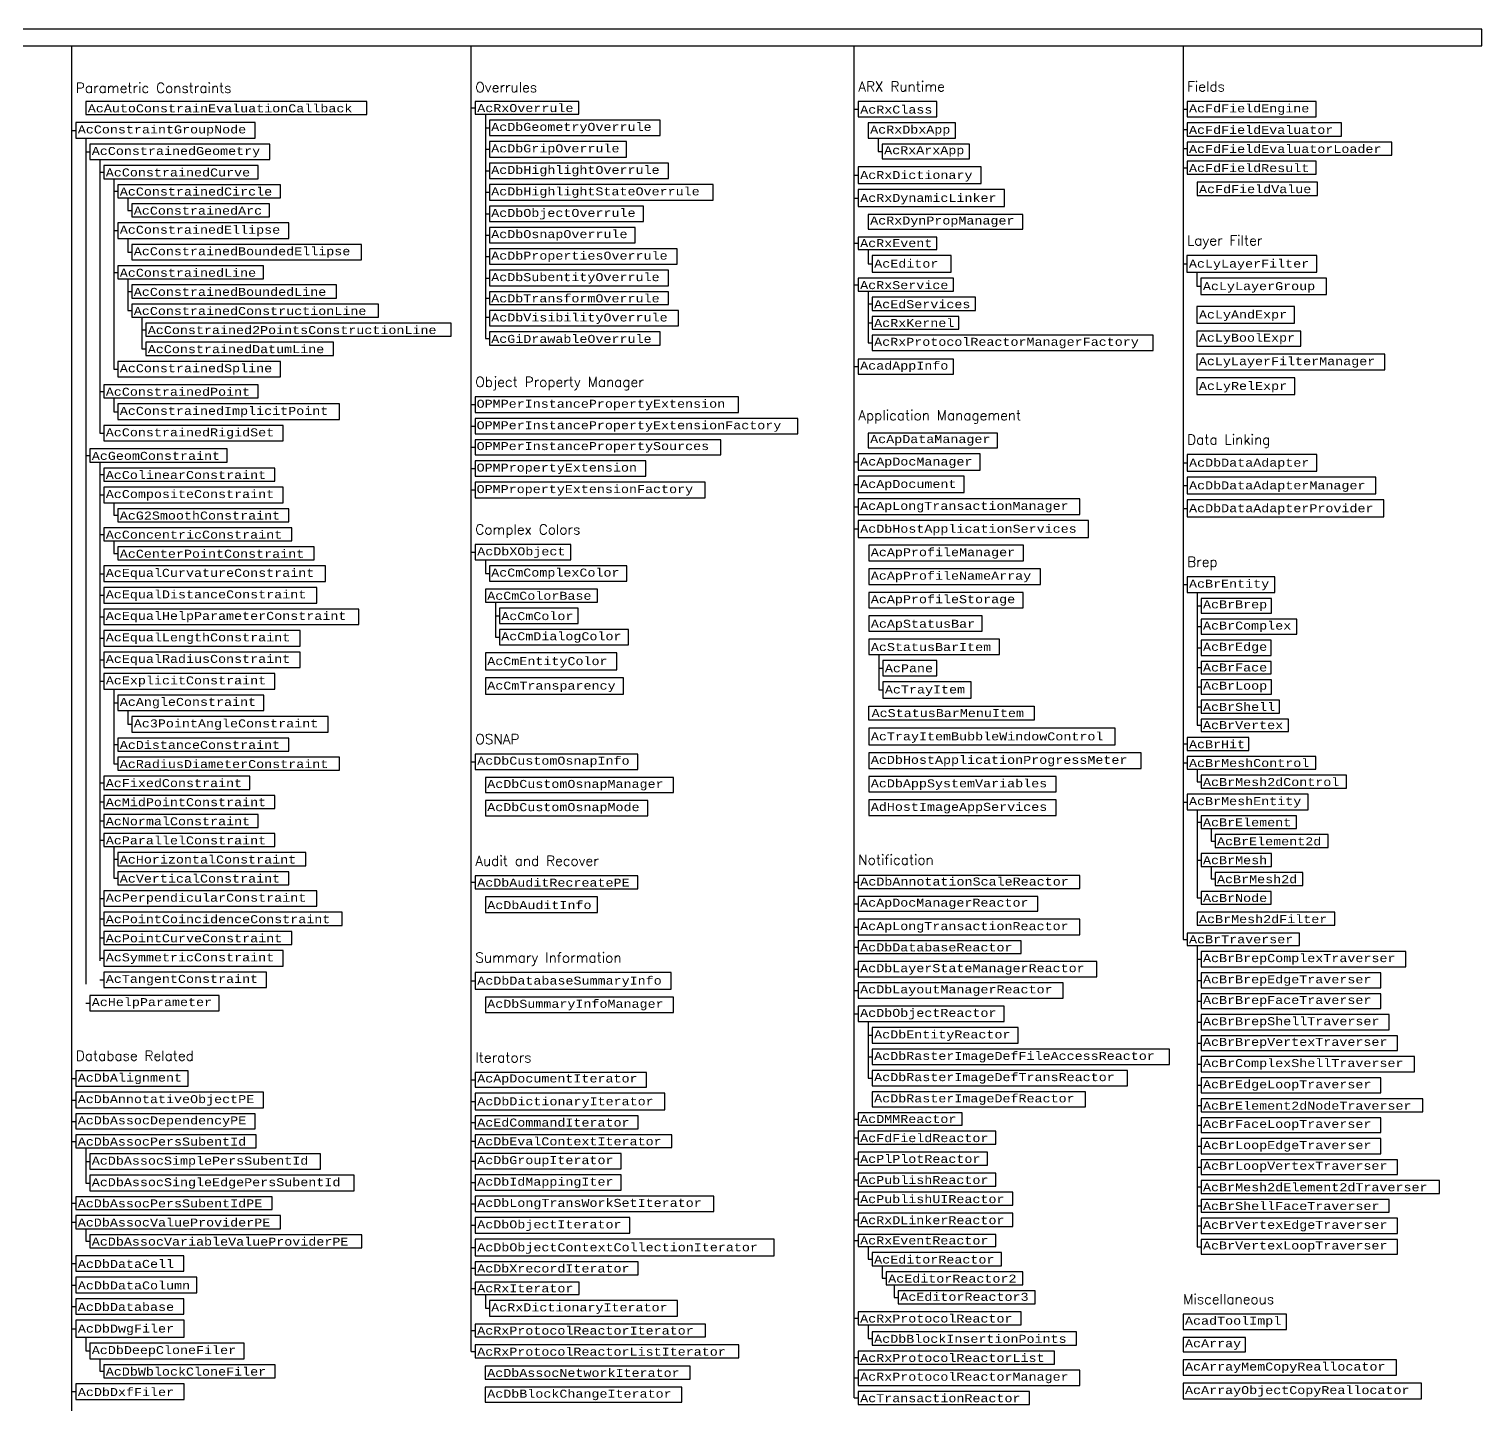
# Model space of a CAD drawing. Header units: inches. Extents: x 350 to 848, y -216 to 10.
# Drawn here: x 426.8 to 499.5, y -68.7 to 0.1 of the extents above; entities that cross this region are included whole.
import ezdxf

# ---------------------------------------------------------------- set-up
doc = ezdxf.new("R2010")
doc.units = ezdxf.units.IN
doc.header["$MEASUREMENT"] = 0
for name, color, linetype in [('ObjectARX 2009 Unmanaged classes', 7, 'Continuous'), ('ObjectARX 2010 Unmanaged classes', 7, 'Continuous'), ('ObjectARX 2010 Unmanaged classes w .NET Wrappers', 3, 'Continuous'), ('Unmanaged classes', 7, 'Continuous'), ('Unmanaged classes w .NET Wrappers', 3, 'Continuous')]:
    doc.layers.add(name, color=color, linetype=linetype)
doc.styles.add('Categories', font='romanc.shx', dxfattribs={"height": 0.5})
doc.styles.add('Unmanaged', font='COUR.TTF', dxfattribs={"height": 0.2})

msp = doc.modelspace()

# ---------------------------------------------------------------- linework, layer by layer
for p, q in [((428.968, -88.382), (428.968, -0.743)), ((448.934, -66.012), (448.934, -0.773)), ((468.078, -68.338), (468.078, -0.743)), ((484.517, -0.743), (484.517, -45.416)), ((448.935, -3.842), (449.135, -3.842)), ((449.635, -4.162), (449.635, -15.374)), ((468.078, -3.909), (468.278, -3.909)), ((484.517, -3.909), (484.717, -3.909)), ((428.968, -4.964), (429.168, -4.964)), ((449.635, -4.842), (449.835, -4.842)), ((484.517, -4.924), (484.717, -4.924)), ((429.668, -5.351), (429.668, -47.647)), ((469.278, -5.358), (469.278, -6.024)), ((429.668, -6.039), (429.868, -6.039)), ((430.368, -6.427), (430.368, -20.108)), ((449.635, -5.911), (449.835, -5.911)), ((469.278, -6.024), (469.478, -6.024)), ((484.517, -5.879), (484.717, -5.879)), ((430.368, -7.054), (430.568, -7.054)), ((449.635, -6.986), (449.835, -6.986)), ((468.078, -7.208), (468.278, -7.208)), ((484.517, -6.834), (484.717, -6.834)), ((431.068, -7.382), (431.068, -16.903)), ((431.068, -8.009), (431.268, -8.009)), ((431.768, -8.336), (431.768, -8.964)), ((449.635, -8.061), (449.835, -8.061)), ((468.078, -8.351), (468.278, -8.351)), ((431.768, -8.964), (431.968, -8.964)), ((449.635, -9.137), (449.835, -9.137)), ((431.068, -9.979), (431.268, -9.979)), ((431.768, -10.366), (431.768, -11.054)), ((449.635, -10.205), (449.835, -10.205)), ((468.078, -10.61), (468.278, -10.61)), ((431.768, -11.054), (431.968, -11.054)), ((449.635, -11.273), (449.835, -11.273)), ((468.778, -10.915), (468.778, -11.637)), ((431.068, -12.069), (431.268, -12.069)), ((468.778, -11.637), (468.978, -11.637)), ((484.509, -11.637), (484.709, -11.637)), ((485.209, -12.058), (485.209, -12.763)), ((431.768, -12.396), (431.768, -13.978)), ((431.768, -13.024), (431.968, -13.024)), ((449.635, -12.349), (449.835, -12.349)), ((468.078, -12.685), (468.278, -12.685)), ((468.778, -13.013), (468.778, -15.588)), ((485.209, -12.763), (485.409, -12.763)), ((449.635, -13.356), (449.835, -13.356)), ((468.778, -13.64), (468.978, -13.64)), ((431.768, -13.978), (431.968, -13.978)), ((432.468, -14.306), (432.468, -15.888)), ((449.635, -14.304), (449.835, -14.304)), ((432.468, -14.933), (432.668, -14.933)), ((468.778, -14.588), (468.978, -14.588)), ((432.468, -15.888), (432.668, -15.888)), ((449.635, -15.374), (449.835, -15.374)), ((468.778, -15.588), (468.978, -15.588)), ((431.068, -16.903), (431.268, -16.903)), ((468.078, -16.779), (468.278, -16.779)), ((430.368, -18.018), (430.568, -18.018)), ((431.068, -18.345), (431.068, -19.033)), ((448.935, -18.678), (449.135, -18.678)), ((431.068, -19.033), (431.268, -19.033)), ((430.368, -20.108), (430.568, -20.108)), ((448.935, -19.753), (449.135, -19.753)), ((448.935, -20.812), (449.135, -20.812)), ((429.668, -21.223), (429.868, -21.223)), ((430.368, -21.551), (430.368, -46.479)), ((468.078, -21.543), (468.278, -21.543)), ((484.517, -21.592), (484.717, -21.592)), ((430.368, -22.178), (430.568, -22.178)), ((448.935, -21.87), (449.135, -21.87)), ((430.368, -23.193), (430.568, -23.193)), ((448.935, -22.945), (449.135, -22.945)), ((468.078, -22.664), (468.278, -22.664)), ((484.517, -22.728), (484.717, -22.728)), ((431.068, -23.581), (431.068, -24.208)), ((468.078, -23.783), (468.278, -23.783)), ((484.517, -23.867), (484.717, -23.867)), ((431.068, -24.208), (431.268, -24.208)), ((430.368, -25.163), (430.568, -25.163)), ((468.078, -24.892), (468.278, -24.892)), ((431.068, -25.49), (431.068, -26.118)), ((431.068, -26.118), (431.268, -26.118)), ((431.068, -26.118), (431.268, -26.118)), ((448.935, -26.057), (449.135, -26.057)), ((449.635, -26.445), (449.635, -27.125)), ((430.368, -27.133), (430.568, -27.133)), ((449.635, -27.125), (449.835, -27.125)), ((430.368, -28.208), (430.568, -28.208)), ((484.517, -27.676), (484.717, -27.676)), ((485.217, -28.064), (485.217, -34.707)), ((450.135, -28.546), (450.135, -30.302)), ((485.217, -28.73), (485.417, -28.73)), ((430.368, -29.283), (430.568, -29.283)), ((450.135, -29.23), (450.335, -29.23)), ((485.217, -29.776), (485.417, -29.776)), ((430.368, -30.359), (430.568, -30.359)), ((450.135, -30.302), (450.335, -30.302)), ((469.311, -31.169), (469.311, -32.94)), ((485.217, -30.837), (485.417, -30.837)), ((430.368, -31.434), (430.568, -31.434)), ((469.311, -31.849), (469.511, -31.849)), ((485.217, -31.823), (485.417, -31.823)), ((430.368, -32.51), (430.568, -32.51)), ((431.068, -32.897), (431.068, -36.63)), ((469.311, -32.94), (469.511, -32.94)), ((485.217, -32.795), (485.417, -32.795)), ((431.068, -33.585), (431.268, -33.585)), ((431.768, -33.973), (431.768, -34.66)), ((485.217, -33.781), (485.417, -33.781)), ((431.768, -34.66), (431.968, -34.66)), ((485.217, -34.707), (485.417, -34.707)), ((431.068, -35.675), (431.268, -35.675)), ((484.517, -35.64), (484.717, -35.64)), ((431.068, -36.63), (431.268, -36.63)), ((448.935, -36.531), (449.135, -36.531)), ((484.517, -36.587), (484.717, -36.587)), ((485.217, -36.908), (485.217, -37.533)), ((430.368, -37.585), (430.568, -37.585)), ((485.217, -37.533), (485.417, -37.533)), ((430.368, -38.539), (430.568, -38.539)), ((484.517, -38.546), (484.717, -38.546)), ((485.217, -38.934), (485.217, -43.336)), ((430.368, -39.494), (430.568, -39.494)), ((485.217, -39.554), (485.417, -39.554)), ((485.917, -39.874), (485.917, -40.499)), ((430.368, -40.449), (430.568, -40.449)), ((485.917, -40.499), (486.117, -40.499)), ((431.068, -40.776), (431.068, -42.358)), ((431.068, -41.404), (431.268, -41.404)), ((485.217, -41.445), (485.417, -41.445)), ((485.917, -41.765), (485.917, -42.39)), ((431.068, -42.358), (431.268, -42.358)), ((448.935, -42.561), (449.135, -42.561)), ((468.078, -42.549), (468.278, -42.549)), ((485.917, -42.39), (486.117, -42.39)), ((430.368, -43.373), (430.568, -43.373)), ((485.217, -43.336), (485.417, -43.336)), ((468.078, -43.642), (468.278, -43.642)), ((430.368, -44.388), (430.568, -44.388)), ((468.078, -44.796), (468.278, -44.796)), ((430.368, -45.343), (430.568, -45.343)), ((484.517, -45.416), (484.717, -45.416)), ((485.217, -45.722), (485.217, -60.784)), ((430.368, -46.358), (430.568, -46.358)), ((468.078, -45.804), (468.278, -45.804)), ((485.217, -46.402), (485.417, -46.402)), ((468.078, -46.904), (468.278, -46.904)), ((430.368, -47.433), (430.568, -47.433)), ((448.935, -47.489), (449.135, -47.489)), ((485.217, -47.463), (485.417, -47.463)), ((429.668, -48.602), (429.868, -48.602)), ((468.078, -47.965), (468.278, -47.965)), ((485.217, -48.51), (485.417, -48.51)), ((468.078, -49.134), (468.278, -49.134)), ((468.778, -49.521), (468.778, -52.353)), ((485.217, -49.556), (485.417, -49.556)), ((468.778, -50.209), (468.978, -50.209)), ((485.217, -50.603), (485.417, -50.603)), ((468.778, -51.284), (468.978, -51.284)), ((485.217, -51.649), (485.417, -51.649)), ((428.968, -52.37), (429.168, -52.37)), ((448.935, -52.433), (449.135, -52.433)), ((468.778, -52.353), (468.978, -52.353)), ((485.217, -52.71), (485.417, -52.71)), ((428.968, -53.445), (429.168, -53.445)), ((448.935, -53.521), (449.135, -53.521)), ((485.217, -53.716), (485.417, -53.716)), ((468.078, -54.4), (468.278, -54.4)), ((468.078, -54.4), (468.278, -54.4)), ((468.078, -54.4), (468.278, -54.4)), ((428.968, -54.513), (429.168, -54.513)), ((448.935, -54.562), (449.135, -54.562)), ((485.217, -54.707), (485.417, -54.707)), ((428.968, -55.514), (429.168, -55.514)), ((429.668, -55.834), (429.668, -57.597)), ((448.935, -55.503), (449.135, -55.503)), ((468.078, -55.333), (468.278, -55.333)), ((485.217, -55.754), (485.417, -55.754)), ((429.668, -56.522), (429.868, -56.522)), ((448.935, -56.503), (449.135, -56.503)), ((468.078, -56.38), (468.278, -56.38)), ((485.217, -56.8), (485.417, -56.8)), ((429.668, -57.597), (429.868, -57.597)), ((448.935, -57.572), (449.135, -57.572)), ((468.078, -57.428), (468.278, -57.428)), ((485.217, -57.792), (485.417, -57.792)), ((428.968, -58.605), (429.168, -58.605)), ((448.935, -58.64), (449.135, -58.64)), ((468.078, -58.383), (468.278, -58.383)), ((485.217, -58.737), (485.417, -58.737)), ((428.968, -59.553), (429.168, -59.553)), ((468.078, -59.437), (468.278, -59.437)), ((429.668, -59.88), (429.668, -60.508)), ((448.935, -59.708), (449.135, -59.708)), ((485.217, -59.738), (485.417, -59.738)), ((429.668, -60.508), (429.868, -60.508)), ((448.935, -60.817), (449.135, -60.817)), ((468.078, -60.47), (468.278, -60.47)), ((468.778, -60.776), (468.778, -61.403)), ((485.217, -60.784), (485.417, -60.784)), ((428.968, -61.622), (429.168, -61.622)), ((468.778, -61.403), (468.978, -61.403)), ((469.478, -61.731), (469.478, -62.358)), ((448.935, -61.859), (449.135, -61.859)), ((469.478, -62.358), (469.678, -62.358)), ((428.968, -62.698), (429.168, -62.698)), ((448.935, -62.863), (449.135, -62.863)), ((449.635, -63.169), (449.635, -63.857)), ((470.078, -62.685), (470.078, -63.313)), ((428.968, -63.773), (429.168, -63.773)), ((449.635, -63.857), (449.835, -63.857)), ((470.078, -63.313), (470.278, -63.313)), ((468.078, -64.36), (468.278, -64.36)), ((428.968, -64.882), (429.168, -64.882)), ((429.668, -65.303), (429.668, -65.991)), ((448.935, -64.965), (449.135, -64.965)), ((468.778, -64.68), (468.778, -65.368)), ((429.668, -65.991), (429.868, -65.991)), ((448.935, -66.012), (449.135, -66.012)), ((468.778, -65.368), (468.978, -65.368)), ((430.368, -66.379), (430.368, -67.006)), ((468.078, -66.323), (468.278, -66.323)), ((430.368, -67.006), (430.568, -67.006)), ((468.078, -67.331), (468.278, -67.331)), ((428.968, -68.025), (429.168, -68.025)), ((468.078, -68.338), (468.278, -68.338))]:
    msp.add_line(p, q)
for points in [[(349.9, 0.1), (349.9, -0.743), (499.443, -0.743), (499.454, 0.1)], [(429.668, -3.521), (429.668, -4.176), (443.708, -4.176), (443.708, -3.521)], [(449.135, -3.522), (449.135, -4.162), (454.317, -4.162), (454.317, -3.522)], [(468.278, -3.521), (468.278, -4.297), (472.203, -4.297), (472.203, -3.521)], [(484.717, -3.521), (484.717, -4.297), (491.159, -4.297), (491.159, -3.521)], [(429.168, -4.576), (429.168, -5.351), (438.132, -5.351), (438.132, -4.576)], [(449.835, -4.462), (449.835, -5.223), (458.378, -5.223), (458.378, -4.462)], [(468.778, -4.597), (468.778, -5.358), (473.133, -5.358), (473.133, -4.597)], [(484.717, -4.597), (484.717, -5.251), (492.434, -5.251), (492.434, -4.597)], [(429.868, -5.651), (429.868, -6.427), (438.868, -6.427), (438.868, -5.651)], [(449.835, -5.523), (449.835, -6.298), (456.698, -6.298), (456.698, -5.523)], [(469.478, -5.658), (469.478, -6.39), (473.833, -6.39), (473.833, -5.658)], [(484.717, -5.551), (484.717, -6.206), (494.956, -6.206), (494.956, -5.551)], [(484.717, -6.506), (484.717, -7.161), (491.163, -7.161), (491.163, -6.506)], [(430.568, -6.727), (430.568, -7.382), (438.272, -7.382), (438.272, -6.727)], [(449.835, -6.598), (449.835, -7.374), (458.799, -7.374), (458.799, -6.598)], [(468.278, -6.787), (468.278, -7.629), (474.415, -7.629), (474.415, -6.787)], [(431.268, -7.682), (431.268, -8.336), (439.392, -8.336), (439.392, -7.682)], [(468.278, -7.929), (468.278, -8.772), (475.592, -8.772), (475.592, -7.929)], [(485.217, -7.561), (485.217, -8.216), (491.239, -8.216), (491.239, -7.561)], [(431.968, -8.636), (431.968, -9.291), (438.841, -9.291), (438.841, -8.636)], [(449.835, -8.749), (449.835, -9.525), (457.538, -9.525), (457.538, -8.749)], [(468.778, -9.172), (468.778, -9.904), (476.496, -9.904), (476.496, -9.172)], [(431.268, -9.591), (431.268, -10.366), (439.812, -10.366), (439.812, -9.591)], [(449.835, -9.825), (449.835, -10.586), (457.118, -10.586), (457.118, -9.825)], [(431.968, -10.666), (431.968, -11.442), (443.453, -11.442), (443.453, -10.666)], [(449.835, -10.886), (449.835, -11.661), (459.219, -11.661), (459.219, -10.886)], [(468.278, -10.304), (468.278, -10.915), (472.203, -10.915), (472.203, -10.304)], [(468.978, -11.215), (468.978, -12.058), (472.924, -12.058), (472.924, -11.215)], [(484.709, -11.216), (484.709, -12.058), (491.198, -12.058), (491.198, -11.216)], [(431.268, -11.742), (431.268, -12.396), (438.552, -12.396), (438.552, -11.742)], [(449.835, -11.961), (449.835, -12.736), (458.799, -12.736), (458.799, -11.961)], [(431.968, -12.696), (431.968, -13.351), (442.193, -13.351), (442.193, -12.696)], [(449.835, -13.036), (449.835, -13.677), (458.799, -13.677), (458.799, -13.036)], [(468.278, -12.358), (468.278, -13.013), (473.04, -13.013), (473.04, -12.358)], [(485.409, -12.358), (485.409, -13.167), (491.687, -13.167), (491.687, -12.358)], [(431.968, -13.651), (431.968, -14.306), (444.294, -14.306), (444.294, -13.651)], [(468.978, -13.313), (468.978, -13.967), (474.143, -13.967), (474.143, -13.313)], [(485.209, -13.767), (485.209, -14.602), (490.078, -14.602), (490.078, -13.767)], [(468.978, -14.267), (468.978, -14.908), (473.31, -14.908), (473.31, -14.267)], [(432.668, -14.606), (432.668, -15.261), (447.935, -15.261), (447.935, -14.606)], [(449.835, -15.046), (449.835, -15.701), (458.378, -15.701), (458.378, -15.046)], [(468.978, -15.208), (468.978, -15.969), (483.019, -15.969), (483.019, -15.208)], [(485.209, -15.002), (485.209, -15.763), (490.405, -15.763), (490.405, -15.002)], [(432.668, -15.561), (432.668, -16.215), (442.052, -16.215), (442.052, -15.561)], [(431.268, -16.515), (431.268, -17.291), (439.392, -17.291), (439.392, -16.515)], [(468.278, -16.399), (468.278, -17.16), (473.044, -17.16), (473.044, -16.399)], [(485.209, -16.163), (485.209, -16.939), (494.607, -16.939), (494.607, -16.163)], [(485.209, -17.339), (485.209, -18.174), (490.098, -18.174), (490.098, -17.339)], [(430.568, -17.691), (430.568, -18.345), (438.276, -18.345), (438.276, -17.691)], [(431.268, -18.645), (431.268, -19.421), (442.337, -19.421), (442.337, -18.645)], [(449.135, -18.29), (449.135, -19.066), (462.284, -19.066), (462.284, -18.29)], [(449.135, -19.366), (449.135, -20.141), (465.248, -20.141), (465.248, -19.366)], [(430.568, -19.721), (430.568, -20.496), (439.536, -20.496), (439.536, -19.721)], [(468.778, -20.101), (468.778, -20.833), (475.235, -20.833), (475.235, -20.101)], [(429.868, -20.896), (429.868, -21.551), (436.735, -21.551), (436.735, -20.896)], [(449.135, -20.441), (449.135, -21.182), (461.413, -21.182), (461.413, -20.441)], [(449.135, -21.482), (449.135, -22.258), (457.662, -22.258), (457.662, -21.482)], [(468.278, -21.133), (468.278, -21.954), (474.374, -21.954), (474.374, -21.133)], [(484.717, -21.174), (484.717, -22.01), (491.198, -22.01), (491.198, -21.174)], [(430.568, -21.851), (430.568, -22.505), (439.116, -22.505), (439.116, -21.851)], [(468.278, -22.254), (468.278, -23.075), (473.563, -23.075), (473.563, -22.254)], [(484.717, -22.31), (484.717, -23.145), (494.147, -23.145), (494.147, -22.31)], [(430.568, -22.805), (430.568, -23.581), (439.536, -23.581), (439.536, -22.805)], [(449.135, -22.558), (449.135, -23.333), (460.626, -23.333), (460.626, -22.558)], [(431.268, -23.881), (431.268, -24.536), (439.816, -24.536), (439.816, -23.881)], [(468.278, -23.395), (468.278, -24.171), (479.357, -24.171), (479.357, -23.395)], [(484.717, -23.445), (484.717, -24.288), (494.556, -24.288), (494.556, -23.445)], [(468.278, -24.471), (468.278, -25.314), (479.792, -25.314), (479.792, -24.471)], [(430.568, -24.836), (430.568, -25.49), (439.956, -25.49), (439.956, -24.836)], [(431.268, -25.79), (431.268, -26.445), (441.077, -26.445), (441.077, -25.79)], [(431.268, -25.79), (431.268, -26.445), (441.077, -26.445), (441.077, -25.79)], [(449.135, -25.669), (449.135, -26.445), (453.901, -26.445), (453.901, -25.669)], [(468.811, -25.712), (468.811, -26.488), (476.529, -26.488), (476.529, -25.712)], [(430.568, -26.745), (430.568, -27.52), (441.637, -27.52), (441.637, -26.745)], [(449.835, -26.745), (449.835, -27.506), (456.712, -27.506), (456.712, -26.745)], [(468.811, -26.888), (468.811, -27.663), (477.39, -27.663), (477.39, -26.888)], [(484.717, -27.288), (484.717, -28.064), (489.094, -28.064), (489.094, -27.288)], [(430.568, -27.82), (430.568, -28.596), (441.217, -28.596), (441.217, -27.82)], [(449.635, -27.906), (449.635, -28.546), (455.237, -28.546), (455.237, -27.906)], [(468.811, -28.063), (468.811, -28.838), (476.514, -28.838), (476.514, -28.063)], [(430.568, -28.896), (430.568, -29.671), (443.318, -29.671), (443.318, -28.896)], [(450.335, -28.846), (450.335, -29.614), (454.279, -29.614), (454.279, -28.846)], [(485.417, -28.364), (485.417, -29.096), (488.932, -29.096), (488.932, -28.364)], [(468.811, -29.238), (468.811, -30.004), (474.466, -30.004), (474.466, -29.238)], [(485.417, -29.396), (485.417, -30.157), (490.199, -30.157), (490.199, -29.396)], [(430.568, -29.971), (430.568, -30.746), (440.377, -30.746), (440.377, -29.971)], [(450.335, -29.914), (450.335, -30.689), (456.792, -30.689), (456.792, -29.914)], [(468.811, -30.404), (468.811, -31.169), (475.339, -31.169), (475.339, -30.404)], [(485.417, -30.457), (485.417, -31.218), (488.918, -31.218), (488.918, -30.457)], [(430.568, -31.046), (430.568, -31.822), (440.377, -31.822), (440.377, -31.046)], [(449.635, -31.089), (449.635, -31.932), (456.204, -31.932), (456.204, -31.089)], [(469.511, -31.469), (469.511, -32.23), (472.198, -32.23), (472.198, -31.469)], [(485.417, -31.518), (485.417, -32.129), (488.918, -32.129), (488.918, -31.518)], [(430.568, -32.122), (430.568, -32.897), (439.116, -32.897), (439.116, -32.122)], [(449.635, -32.332), (449.635, -33.151), (456.55, -33.151), (456.55, -32.332)], [(469.511, -32.53), (469.511, -33.351), (473.921, -33.351), (473.921, -32.53)], [(485.417, -32.429), (485.417, -33.161), (488.932, -33.161), (488.932, -32.429)], [(431.268, -33.197), (431.268, -33.973), (438.556, -33.973), (438.556, -33.197)], [(468.811, -34.451), (468.811, -33.751), (477.063, -33.751), (477.063, -34.451)], [(485.417, -33.461), (485.417, -34.101), (489.329, -34.101), (489.329, -33.461)], [(431.968, -34.273), (431.968, -35.048), (441.777, -35.048), (441.777, -34.273)], [(468.811, -34.851), (468.811, -35.694), (481.124, -35.694), (481.124, -34.851)], [(485.417, -34.401), (485.417, -35.012), (489.779, -35.012), (489.779, -34.401)], [(431.268, -35.348), (431.268, -36.003), (439.816, -36.003), (439.816, -35.348)], [(484.717, -35.312), (484.717, -35.967), (487.802, -35.967), (487.802, -35.312)], [(431.268, -36.303), (431.268, -36.957), (442.337, -36.957), (442.337, -36.303)], [(449.135, -36.151), (449.135, -36.912), (457.263, -36.912), (457.263, -36.151)], [(468.811, -36.094), (468.811, -36.869), (482.411, -36.869), (482.411, -36.094)], [(484.717, -36.267), (484.717, -36.908), (491.15, -36.908), (491.15, -36.267)], [(430.568, -37.257), (430.568, -37.912), (437.856, -37.912), (437.856, -37.257)], [(449.635, -37.312), (449.635, -38.073), (459.033, -38.073), (459.033, -37.312)], [(468.811, -37.269), (468.811, -38.045), (478.178, -38.045), (478.178, -37.269)], [(485.417, -37.208), (485.417, -37.858), (492.69, -37.858), (492.69, -37.208)], [(430.568, -38.212), (430.568, -38.867), (439.116, -38.867), (439.116, -38.212)], [(449.635, -38.473), (449.635, -39.234), (457.758, -39.234), (457.758, -38.473)], [(468.811, -38.445), (468.811, -39.22), (478.178, -39.22), (478.178, -38.445)], [(484.717, -38.158), (484.717, -38.934), (490.775, -38.934), (490.775, -38.158)], [(430.568, -39.167), (430.568, -39.822), (438.276, -39.822), (438.276, -39.167)], [(485.417, -39.234), (485.417, -39.874), (490.183, -39.874), (490.183, -39.234)], [(430.568, -40.122), (430.568, -40.776), (439.116, -40.776), (439.116, -40.122)], [(486.117, -40.174), (486.117, -40.824), (491.761, -40.824), (491.761, -40.174)], [(431.268, -41.076), (431.268, -41.731), (440.656, -41.731), (440.656, -41.076)], [(485.417, -41.124), (485.417, -41.765), (488.939, -41.765), (488.939, -41.124)], [(431.268, -42.031), (431.268, -42.686), (439.816, -42.686), (439.816, -42.031)], [(486.117, -42.065), (486.117, -42.715), (490.501, -42.715), (490.501, -42.065)], [(449.135, -42.234), (449.135, -42.888), (457.258, -42.888), (457.258, -42.234)], [(468.278, -42.221), (468.278, -42.876), (479.357, -42.876), (479.357, -42.221)], [(430.568, -42.986), (430.568, -43.761), (441.217, -43.761), (441.217, -42.986)], [(449.635, -43.288), (449.635, -44.071), (455.245, -44.071), (455.245, -43.288)], [(468.278, -43.276), (468.278, -44.008), (477.256, -44.008), (477.256, -43.276)], [(485.417, -43.015), (485.417, -43.656), (488.918, -43.656), (488.918, -43.015)], [(430.568, -44.061), (430.568, -44.716), (442.477, -44.716), (442.477, -44.061)], [(485.217, -44.056), (485.217, -44.71), (492.094, -44.71), (492.094, -44.056)], [(430.568, -45.016), (430.568, -45.67), (439.956, -45.67), (439.956, -45.016)], [(468.278, -44.408), (468.278, -45.184), (479.357, -45.184), (479.357, -44.408)], [(468.278, -45.484), (468.278, -46.124), (476.416, -46.124), (476.416, -45.484)], [(484.717, -45.11), (484.717, -45.722), (490.334, -45.722), (490.334, -45.11)], [(430.568, -45.97), (430.568, -46.746), (439.536, -46.746), (439.536, -45.97)], [(485.417, -46.022), (485.417, -46.783), (495.656, -46.783), (495.656, -46.022)], [(430.568, -47.046), (430.568, -47.821), (438.696, -47.821), (438.696, -47.046)], [(449.135, -47.071), (449.135, -47.906), (458.931, -47.906), (458.931, -47.071)], [(468.278, -46.524), (468.278, -47.285), (480.197, -47.285), (480.197, -46.524)], [(485.417, -47.083), (485.417, -47.844), (494.395, -47.844), (494.395, -47.083)], [(468.278, -47.585), (468.278, -48.346), (478.517, -48.346), (478.517, -47.585)], [(429.868, -48.221), (429.868, -48.982), (436.326, -48.982), (436.326, -48.221)], [(449.635, -48.306), (449.635, -49.067), (459.033, -49.067), (459.033, -48.306)], [(485.417, -48.144), (485.417, -48.876), (494.395, -48.876), (494.395, -48.144)], [(468.278, -48.746), (468.278, -49.521), (475.575, -49.521), (475.575, -48.746)], [(485.417, -49.176), (485.417, -49.937), (494.815, -49.937), (494.815, -49.176)], [(468.978, -49.821), (468.978, -50.597), (476.275, -50.597), (476.275, -49.821)], [(485.417, -50.237), (485.417, -50.969), (495.235, -50.969), (495.235, -50.237)], [(468.978, -50.897), (468.978, -51.672), (483.838, -51.672), (483.838, -50.897)], [(485.417, -51.269), (485.417, -52.03), (496.076, -52.03), (496.076, -51.269)], [(429.168, -51.982), (429.168, -52.758), (434.775, -52.758), (434.775, -51.982)], [(449.135, -52.067), (449.135, -52.799), (457.693, -52.799), (457.693, -52.067)], [(468.978, -51.972), (468.978, -52.733), (481.738, -52.733), (481.738, -51.972)], [(485.417, -52.33), (485.417, -53.091), (494.395, -53.091), (494.395, -52.33)], [(429.168, -53.058), (429.168, -53.833), (438.552, -53.833), (438.552, -53.058)], [(449.135, -53.099), (449.135, -53.942), (458.615, -53.942), (458.615, -53.099)], [(468.978, -53.033), (468.978, -53.794), (479.637, -53.794), (479.637, -53.033)], [(485.417, -53.391), (485.417, -54.041), (496.496, -54.041), (496.496, -53.391)], [(429.168, -54.133), (429.168, -54.894), (438.132, -54.894), (438.132, -54.133)], [(449.135, -54.242), (449.135, -54.882), (457.273, -54.882), (457.273, -54.242)], [(468.278, -54.094), (468.278, -54.705), (473.474, -54.705), (473.474, -54.094)], [(485.417, -54.341), (485.417, -55.073), (494.395, -55.073), (494.395, -54.341)], [(429.168, -55.194), (429.168, -55.834), (438.175, -55.834), (438.175, -55.194)], [(449.135, -55.183), (449.135, -55.823), (458.954, -55.823), (458.954, -55.183)], [(468.278, -55.005), (468.278, -55.66), (475.155, -55.66), (475.155, -55.005)], [(485.417, -55.373), (485.417, -56.134), (494.395, -56.134), (494.395, -55.373)], [(429.868, -56.134), (429.868, -56.91), (441.396, -56.91), (441.396, -56.134)], [(449.135, -56.123), (449.135, -56.884), (456.433, -56.884), (456.433, -56.123)], [(468.278, -56.06), (468.278, -56.7), (474.735, -56.7), (474.735, -56.06)], [(485.417, -56.434), (485.417, -57.166), (495.235, -57.166), (495.235, -56.434)], [(429.868, -57.21), (429.868, -57.985), (443.076, -57.985), (443.076, -57.21)], [(449.135, -57.184), (449.135, -57.959), (456.433, -57.959), (456.433, -57.184)], [(468.278, -57.1), (468.278, -57.755), (475.155, -57.755), (475.155, -57.1)], [(468.278, -58.055), (468.278, -58.71), (475.996, -58.71), (475.996, -58.055)], [(485.417, -57.466), (485.417, -58.117), (497.336, -58.117), (497.336, -57.466)], [(429.168, -58.285), (429.168, -58.925), (438.973, -58.925), (438.973, -58.285)], [(449.135, -58.259), (449.135, -59.02), (461.054, -59.02), (461.054, -58.259)], [(485.417, -58.417), (485.417, -59.057), (494.815, -59.057), (494.815, -58.417)], [(429.168, -59.225), (429.168, -59.88), (439.393, -59.88), (439.393, -59.225)], [(449.135, -59.32), (449.135, -60.096), (456.853, -60.096), (456.853, -59.32)], [(468.278, -59.11), (468.278, -59.765), (475.996, -59.765), (475.996, -59.11)], [(485.417, -59.357), (485.417, -60.118), (495.235, -60.118), (495.235, -59.357)], [(429.868, -60.18), (429.868, -60.835), (443.454, -60.835), (443.454, -60.18)], [(468.278, -60.165), (468.278, -60.776), (475.155, -60.776), (475.155, -60.165)], [(449.135, -60.396), (449.135, -61.238), (464.065, -61.238), (464.065, -60.396)], [(485.417, -60.418), (485.417, -61.15), (495.235, -61.15), (495.235, -60.418)], [(429.168, -61.235), (429.168, -62.01), (434.562, -62.01), (434.562, -61.235)], [(449.135, -61.538), (449.135, -62.179), (457.273, -62.179), (457.273, -61.538)], [(468.978, -61.076), (468.978, -61.731), (475.435, -61.731), (475.435, -61.076)], [(429.168, -62.31), (429.168, -63.085), (435.218, -63.085), (435.218, -62.31)], [(469.678, -62.031), (469.678, -62.685), (476.51, -62.685), (476.51, -62.031)], [(449.135, -62.558), (449.135, -63.169), (454.332, -63.169), (454.332, -62.558)], [(470.278, -62.985), (470.278, -63.64), (477.125, -63.64), (477.125, -62.985)], [(429.168, -63.385), (429.168, -64.16), (434.567, -64.16), (434.567, -63.385)], [(449.835, -63.469), (449.835, -64.244), (459.233, -64.244), (459.233, -63.469)], [(429.168, -64.46), (429.168, -65.303), (434.574, -65.303), (434.574, -64.46)], [(468.278, -64.04), (468.278, -64.68), (476.416, -64.68), (476.416, -64.04)], [(484.517, -64.15), (484.517, -64.911), (489.69, -64.911), (489.69, -64.15)], [(449.135, -64.644), (449.135, -65.285), (460.634, -65.285), (460.634, -64.644)], [(468.978, -65.041), (468.978, -65.695), (479.185, -65.695), (479.185, -65.041)], [(484.517, -65.311), (484.517, -66.043), (487.634, -66.043), (487.634, -65.311)], [(429.868, -65.603), (429.868, -66.379), (437.586, -66.379), (437.586, -65.603)], [(449.135, -65.685), (449.135, -66.339), (462.315, -66.339), (462.315, -65.685)], [(468.278, -65.995), (468.278, -66.65), (478.086, -66.65), (478.086, -65.995)], [(430.568, -66.679), (430.568, -67.333), (439.127, -67.333), (439.127, -66.679)], [(449.634, -66.759), (449.634, -67.399), (459.873, -67.399), (459.873, -66.759)], [(484.517, -66.443), (484.517, -67.204), (495.176, -67.204), (495.176, -66.443)], [(468.278, -66.95), (468.278, -67.711), (479.357, -67.711), (479.357, -66.95)], [(429.168, -67.633), (429.168, -68.416), (434.574, -68.416), (434.574, -67.633)], [(449.634, -67.799), (449.634, -68.56), (459.453, -68.56), (459.453, -67.799)], [(468.278, -68.011), (468.278, -68.666), (476.836, -68.666), (476.836, -68.011)], [(484.517, -67.604), (484.517, -68.38), (496.436, -68.38), (496.436, -67.604)]]:
    msp.add_lwpolyline(points, close=True)
at = {"color": 2}
for points in [[(449.835, -7.674), (449.835, -8.449), (461.016, -8.449), (461.016, -7.674)], [(449.835, -13.977), (449.835, -14.746), (459.292, -14.746), (459.292, -13.977)]]:
    msp.add_lwpolyline(points, close=True, dxfattribs=at)

# ---------------------------------------------------------------- texts
at = {"color": 1, "char_height": 0.5, "attachment_point": 1, "style": 'Categories'}
for s, insert, width in [('Parametric Constraints', (429.17, -2.591), 10.09363), ('Overrules', (449.135, -2.563), 8.96376), ('ARX Runtime', (468.278, -2.521), 5.29807), ('Fields', (484.717, -2.521), 6.44274), ('Layer Filter', (484.709, -10.216), 5.20051), ('Object Property Manager', (449.135, -17.29), 13.1494), ('Application Management', (468.278, -18.96), 11.30507), ('Complex Colors', (449.135, -24.669), 6.53124), ('Brep', (484.717, -26.288), 4.37778), ('OSNAP', (449.135, -35.151), 8.12786), ('Audit and Recover', (449.135, -41.234), 8.12342), ('Notification', (468.278, -41.183), 8.97846), ('Summary Information', (449.135, -46.071), 10.03761), ('Database Related', (429.168, -50.982), 8.1388), ('Iterators', (449.135, -51.067), 8.55829), ('Miscellaneous', (484.517, -63.15), 3.11726)]:
    msp.add_mtext(s, dxfattribs=dict(at, insert=insert, width=width))
at = {"insert": (484.717, -20.174), "char_height": 0.5, "width": 6.48118, "attachment_point": 1, "style": 'Categories'}
msp.add_mtext('{\\C1;Data Linking}', dxfattribs=at)
at = {"layer": 'ObjectARX 2009 Unmanaged classes', "char_height": 0.4, "attachment_point": 1}
for s, insert in [('{\\Fcourier new;AcDbAnnotationScaleReactor}', (468.378, -42.321)), ('{\\Fcourier new;AcEditorReactor3}', (470.378, -63.085))]:
    msp.add_mtext(s, dxfattribs=dict(at, insert=insert))
at = {"layer": 'ObjectARX 2010 Unmanaged classes', "style": 'Unmanaged'}
for s, p in [('AcAutoConstrainEvaluationCallback', (429.763, -4.065)), ('AcConstraintGroupNode', (429.263, -5.119)), ('AcConstrainedGeometry', (429.963, -6.195)), ('AcConstrainedCurve', (430.663, -7.27)), ('AcConstrainedCircle', (431.363, -8.225)), ('AcConstrainedArc', (432.063, -9.18)), ('AcConstrainedEllipse', (431.363, -10.134)), ('AcConstrainedBoundedEllipse', (432.063, -11.21)), ('AcConstrainedLine', (431.363, -12.285)), ('AcConstrainedBoundedLine', (432.063, -13.24)), ('AcConstrainedConstructionLine', (432.063, -14.195)), ('AcConstrained2PointsConstructionLine', (432.763, -15.149)), ('AcConstrainedDatumLine', (432.763, -16.104)), ('AcConstrainedSpline', (431.363, -17.059)), ('AcConstrainedPoint', (430.663, -18.234)), ('AcConstrainedImplicitPoint', (431.363, -19.189)), ('AcConstrainedRigidSet', (430.663, -20.264)), ('AcGeomConstraint', (429.963, -21.439)), ('AcColinearConstraint', (430.663, -22.394)), ('AcCompositeConstraint', (430.663, -23.349)), ('AcG2SmoothConstraint', (431.363, -24.424)), ('AcConcentricConstraint', (430.663, -25.379)), ('AcCenterPointConstraint', (431.363, -26.334)), ('AcEqualCurvatureConstraint', (430.663, -27.288)), ('AcEqualDistanceConstraint', (430.663, -28.364)), ('AcEqualHelpParameterConstraint', (430.663, -29.439)), ('AcEqualLengthConstraint', (430.663, -30.515)), ('AcEqualRadiusConstraint', (430.663, -31.59)), ('AcExplicitConstraint', (430.663, -32.665)), ('AcAngleConstraint', (431.363, -33.741)), ('Ac3PointAngleConstraint', (432.063, -34.816)), ('AcDistanceConstraint', (431.363, -35.891)), ('AcRadiusDiameterConstraint', (431.363, -36.846)), ('AcFixedConstraint', (430.663, -37.801)), ('AcMidPointConstraint', (430.663, -38.756)), ('AcNormalConstraint', (430.663, -39.71)), ('AcParallelConstraint', (430.663, -40.665)), ('AcHorizontalConstraint', (431.363, -41.62)), ('AcVerticalConstraint', (431.363, -42.574)), ('AcPerpendicularConstraint', (430.663, -43.529)), ('AcPointCoincidenceConstraint', (430.663, -44.604)), ('AcPointCurveConstraint', (430.663, -45.559)), ('AcSymmetricConstraint', (430.663, -46.514)), ('AcTangentConstraint', (430.663, -47.589)), ('AcHelpParameter', (429.963, -48.75)), ('AcDbAssocDependencyPE', (429.263, -54.662)), ('AcDbAssocPersSubentId', (429.263, -55.723)), ('AcDbAssocSimplePersSubentId', (429.963, -56.678)), ('AcDbAssocSingleEdgePersSubentId', (429.963, -57.753)), ('AcDbAssocPersSubentIdPE', (429.263, -58.814)), ('AcDbAssocValueProviderPE', (429.263, -59.769)), ('AcDbAssocVariableValueProviderPE', (429.963, -60.724)), ('AcDbAssocNetworkIterator', (449.729, -67.288))]:
    msp.add_text(s, height=0.4, dxfattribs=at).set_placement(p)
at = {"layer": 'ObjectARX 2010 Unmanaged classes w .NET Wrappers', "style": 'Unmanaged'}
for s, p in [('AcRxOverrule', (449.229, -4.051)), ('AcDbGeometryOverrule', (449.929, -4.991)), ('AcDbGripOverrule', (449.929, -6.066)), ('AcDbHighlightOverrule', (449.929, -7.142)), ('AcDbHighlightStateOverrule', (449.929, -8.217)), ('AcDbObjectOverrule', (449.929, -9.293)), ('AcDbOsnapOverrule', (449.929, -10.354)), ('AcDbPropertiesOverrule', (449.929, -11.429)), ('AcDbSubentityOverrule', (449.929, -12.504)), ('AcDbTransformOverrule', (449.929, -13.565)), ('AcDbVisibilityOverrule', (449.929, -14.52)), ('AcGiDrawableOverrule', (449.929, -15.59))]:
    msp.add_text(s, height=0.4, dxfattribs=at).set_placement(p)
at = {"layer": 'Unmanaged classes', "style": 'Unmanaged'}
for s, p in [('AcFdFieldEngine', (484.811, -4.065)), ('AcRxDbxApp', (468.872, -5.126)), ('AcFdFieldEvaluator', (484.811, -5.14)), ('AcRxArxApp', (469.572, -6.158)), ('AcFdFieldEvaluatorLoader', (484.811, -6.095)), ('AcFdFieldResult', (484.811, -7.05)), ('AcFdFieldValue', (485.311, -8.104)), ('AcRxDynPropManager', (468.872, -9.672)), ('AcRxEvent', (468.372, -10.804)), ('AcRxService', (468.372, -12.902)), ('AcEdServices', (469.072, -13.856)), ('AcRxKernel', (469.072, -14.797)), ('AcLyBoolExpr', (485.303, -15.531)), ('AcRxProtocolReactorManagerFactory', (469.072, -15.737)), ('AcadAppInfo', (468.372, -16.928)), ('AcLyLayerFilterManager', (485.303, -16.707)), ('OPMPerInstancePropertyExtension', (449.199, -18.834)), ('OPMPerInstancePropertyExtensionFactory', (449.199, -19.909)), ('AcApDataManager', (468.872, -20.601)), ('OPMPerInstancePropertySources', (449.199, -20.95)), ('OPMPropertyExtension', (449.199, -22.026)), ('OPMPropertyExtensionFactory', (449.199, -23.101)), ('AcApLongTransactionManager', (468.372, -23.939)), ('AcDbXObject', (449.229, -26.213)), ('AcApProfileManager', (468.905, -26.256)), ('AcCmComplexColor', (449.929, -27.274)), ('AcApProfileNameArray', (468.905, -27.431)), ('AcBrEntity', (484.811, -27.832)), ('AcCmColorBase', (449.729, -28.435)), ('AcApProfileStorage', (468.905, -28.606)), ('AcBrBrep', (485.511, -28.864)), ('AcBrComplex', (485.511, -29.925)), ('AcCmDialogColor', (450.429, -30.458)), ('AcBrEdge', (485.511, -30.986)), ('AcBrFace', (485.511, -32.018)), ('AcBrLoop', (485.511, -32.929)), ('AcStatusBarMenuItem', (468.945, -34.3)), ('AcBrShell', (485.511, -33.99)), ('AcBrVertex', (485.511, -34.901)), ('AcBrHit', (484.811, -35.856)), ('AcDbCustomOsnapInfo', (449.229, -36.68)), ('AcDbHostApplicationProgressMeter', (468.905, -36.637)), ('AcBrMeshControl', (484.811, -36.796)), ('AcDbCustomOsnapManager', (449.729, -37.841)), ('AcDbAppSystemVariables', (468.905, -37.813)), ('AcBrMesh2dControl', (485.511, -37.747)), ('AcBrMeshEntity', (484.811, -38.702)), ('AcDbCustomOsnapMode', (449.729, -39.002)), ('AdHostImageAppServices', (468.905, -38.988)), ('AcBrElement', (485.511, -39.763)), ('AcBrElement2d', (486.211, -40.713)), ('AcBrMesh', (485.511, -41.654)), ('AcDbAuditRecreatePE', (449.229, -42.777)), ('AcBrMesh2d', (486.211, -42.604)), ('AcApDocManagerReactor', (468.372, -43.776)), ('AcBrNode', (485.511, -43.544)), ('AcBrMesh2dFilter', (485.311, -44.599)), ('AcApLongTransactionReactor', (468.372, -44.952)), ('AcDbDatabaseReactor', (468.372, -46.013)), ('AcBrTraverser', (484.811, -45.61)), ('AcBrBrepComplexTraverser', (485.511, -46.551)), ('AcDbLayerStateManagerReactor', (468.372, -47.053)), ('AcBrBrepEdgeTraverser', (485.511, -47.612)), ('AcDbLayoutManagerReactor', (468.372, -48.114)), ('AcDbSummaryInfoManager', (449.729, -48.835)), ('AcBrBrepFaceTraverser', (485.511, -48.644)), ('AcDbObjectReactor', (468.372, -49.289)), ('AcBrBrepShellTraverser', (485.511, -49.705)), ('AcDbEntityReactor', (469.072, -50.365)), ('AcBrBrepVertexTraverser', (485.511, -50.737)), ('AcDbRasterImageDefFileAccessReactor', (469.072, -51.44)), ('AcBrComplexShellTraverser', (485.511, -51.798)), ('AcDbAlignment', (429.263, -52.526)), ('AcApDocumentIterator', (449.229, -52.567)), ('AcDbRasterImageDefTransReactor', (469.072, -52.501)), ('AcBrEdgeLoopTraverser', (485.511, -52.859)), ('AcDbRasterImageDefReactor', (469.072, -53.562)), ('AcBrElement2dNodeTraverser', (485.511, -53.93)), ('AcEdCommandIterator', (449.229, -54.771)), ('AcDMMReactor', (468.372, -54.594)), ('AcBrFaceLoopTraverser', (485.511, -54.841)), ('AcFdFieldReactor', (468.372, -55.549)), ('AcDbEvalContextIterator', (449.229, -55.712)), ('AcBrLoopEdgeTraverser', (485.511, -55.902)), ('AcDbGroupIterator', (449.229, -56.652)), ('AcPlPlotReactor', (468.372, -56.589)), ('AcBrLoopVertexTraverser', (485.511, -56.934)), ('AcDbIdMappingIter', (449.229, -57.727)), ('AcPublishReactor', (468.372, -57.644)), ('AcBrMesh2dElement2dTraverser', (485.511, -58.006)), ('AcDbLongTransWorkSetIterator', (449.229, -58.788)), ('AcPublishUIReactor', (468.372, -58.599)), ('AcBrShellFaceTraverser', (485.511, -58.946)), ('AcDbObjectIterator', (449.229, -59.864)), ('AcRxDLinkerReactor', (468.372, -59.653)), ('AcBrVertexEdgeTraverser', (485.511, -59.886)), ('AcRxEventReactor', (468.372, -60.665)), ('AcBrVertexLoopTraverser', (485.511, -60.918)), ('AcDbXrecordIterator', (449.229, -62.067)), ('AcEditorReactor', (469.072, -61.619)), ('AcEditorReactor2', (469.772, -62.574)), ('AcRxIterator', (449.229, -63.058)), ('AcRxDictionaryIterator', (449.929, -64.012)), ('AcRxProtocolReactor', (468.372, -64.569)), ('AcadToolImpl', (484.611, -64.679)), ('AcRxProtocolReactorIterator', (449.229, -65.173)), ('AcDbBlockInsertionPoints', (469.072, -65.584)), ('AcDbDeepCloneFiler', (429.963, -66.147)), ('AcRxProtocolReactorListIterator', (449.229, -66.228)), ('AcArray', (484.611, -65.811)), ('AcDbWblockCloneFiler', (430.663, -67.222)), ('AcRxProtocolReactorList', (468.372, -66.539)), ('AcArrayMemCopyReallocator', (484.611, -66.972)), ('AcRxProtocolReactorManager', (468.372, -67.479)), ('AcDbBlockChangeIterator', (449.729, -68.328)), ('AcTransactionReactor', (468.372, -68.554)), ('AcArrayObjectCopyReallocator', (484.611, -68.148))]:
    msp.add_text(s, height=0.4, dxfattribs=at).set_placement(p)
at = {"layer": 'Unmanaged classes w .NET Wrappers', "style": 'Unmanaged'}
for s, p in [('AcRxClass', (468.375, -4.126)), ('AcRxDictionary', (468.375, -7.398)), ('AcRxDynamicLinker', (468.375, -8.541)), ('AcEditor', (469.075, -11.827)), ('AcLyLayerFilter', (484.806, -11.827)), ('AcLyLayerGroup', (485.506, -12.953)), ('AcLyAndExpr', (485.306, -14.371)), ('AcLyRelExpr', (485.306, -17.943)), ('AcApDocManager', (468.375, -21.723)), ('AcDbDataAdapter', (484.814, -21.779)), ('AcApDocument', (468.375, -22.844)), ('AcDbDataAdapterManager', (484.814, -22.914)), ('AcDbDataAdapterProvider', (484.814, -24.057)), ('AcDbHostApplicationServices', (468.375, -25.083)), ('AcCmColor', (450.432, -29.451)), ('AcApStatusBar', (468.908, -29.833)), ('AcStatusBarItem', (468.908, -30.998)), ('AcCmEntityColor', (449.732, -31.701)), ('AcPane', (469.608, -32.059)), ('AcCmTransparency', (449.732, -32.927)), ('AcTrayItem', (469.608, -33.12)), ('AcTrayItemBubbleWindowControl', (468.908, -35.463)), ('AcDbAuditInfo', (449.732, -43.9)), ('AcDbDatabaseSummaryInfo', (449.232, -47.675)), ('AcDbAnnotativeObjectPE', (429.263, -53.601)), ('AcDbDictionaryIterator', (449.232, -53.711)), ('AcDbObjectContextCollectionIterator', (449.232, -61.007)), ('AcDbDataCell', (429.266, -61.839)), ('AcDbDataColumn', (429.266, -62.915)), ('AcDbDatabase', (429.266, -63.99)), ('AcDbDwgFiler', (429.266, -65.072)), ('AcDbDxfFiler', (429.266, -68.245))]:
    msp.add_text(s, height=0.4, dxfattribs=at).set_placement(p)

doc.saveas('drawing.dxf')
